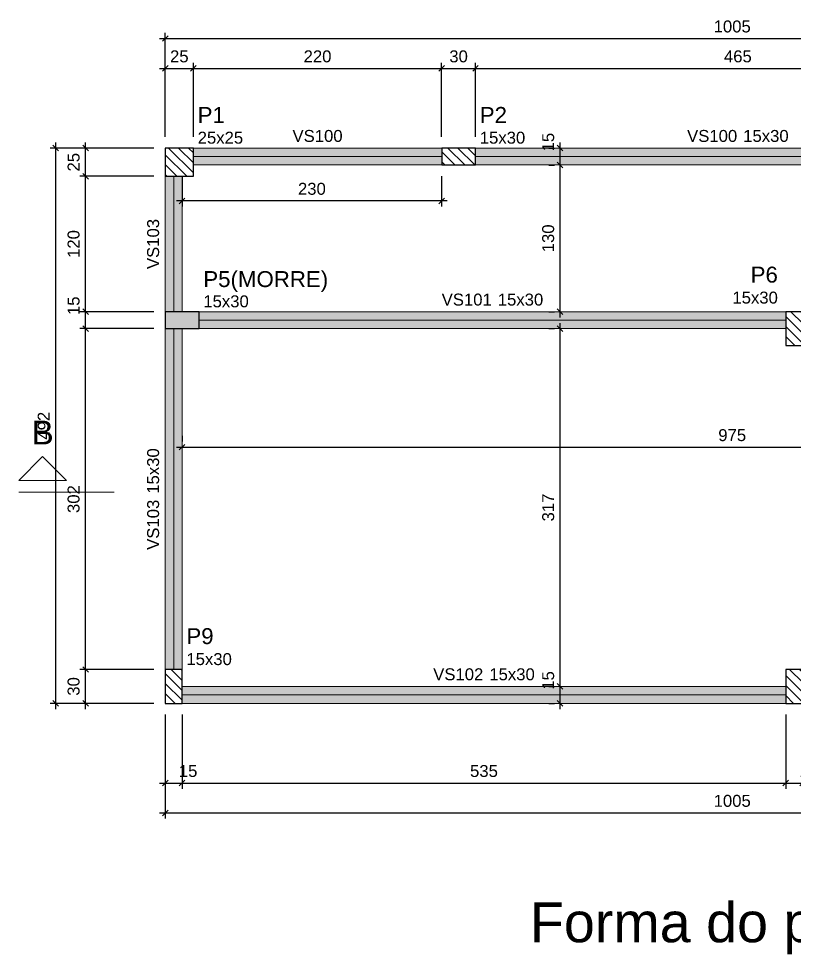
# Model space of a CAD drawing. Header units: inches. Extents: x -52 to 802, y -168 to 85.
# Drawn here: x 20.18 to 33.92, y -27.57 to -10.99 of the extents above; entities that cross this region are included whole.
import ezdxf

# ---------------------------------------------------------------- set-up
doc = ezdxf.new("R2010")
doc.units = ezdxf.units.IN
doc.header["$MEASUREMENT"] = 0
doc.linetypes.add('DOT2', pattern=[3.175, 0, -3.175])
for name, color, linetype, lineweight in [('FO-Cortes', 9, 'Continuous', 5), ('FO-Cotas', 5, 'Continuous', 5), ('FO-Eixos', 5, 'Continuous', 5), ('FO-Hachura pilar que morre', 106, 'Continuous', 5), ('FO-Hachura pilar que passa', 19, 'Continuous', 5), ('FO-Hachura viga', 43, 'Continuous', 5), ('FO-Pilares', 4, 'Continuous', 30), ('FO-Textos das vigas', 7, 'Continuous', 5), ('FO-Textos dos pilares', 7, 'Continuous', 5), ('FO-Títulos', 1, 'Continuous', 20), ('FO-Vigas', 1, 'Continuous', 20)]:
    doc.layers.add(name, color=color, linetype=linetype, lineweight=lineweight)
doc.styles.add('Arial', font='arial.ttf')
doc.styles.get("Standard").update_dxf_attribs({"font": 'arial.ttf'})
doc.dimstyles.new('UM_50.000000', dxfattribs={"dimtxt": 0.18, "dimasz": 0.1, "dimexe": 0.1, "dimexo": 0.2, "dimgap": 0, "dimtad": 1, "dimtih": 1, "dimtoh": 1, "dimdec": 1, "dimlfac": 50, "dimzin": 0, "dimdsep": 46, "dimtxsty": 'Standard', "dimcen": 0.09, "dimdle": 0.1, "dimadec": 1, "dimazin": 2, "dimtfac": 1, "dimtdec": 4, "dimtofl": 0, "dimtmove": 0, "dimatfit": 3, "dimfxl": 1, "dimtolj": 1, "dimarcsym": 0})
pattern_1 = [(135, (22.77241, -23.12064), (-0.0883883, -0.0883883), [])]

# ---------------------------------------------------------------- blocks, each defined once
blk = doc.blocks.new('_Oblique')
at = {"color": 0, "linetype": 'ByBlock', "lineweight": -2}
blk.add_line((-0.5, -0.5), (0.5, 0.5), dxfattribs=at)
blk = doc.blocks.new('*D129')
at = {"layer": 'Defpoints', "color": 0, "transparency": 16777216}
for p in [(23.272, -11.869), (22.772, -13.281), (23.272, -13.281)]:
    blk.add_point(p, dxfattribs=at)
at = {"layer": 'FO-Cotas', "color": 0, "lineweight": -2, "transparency": 16777216}
for p, q in [((22.772, -13.081), (22.772, -11.769)), ((23.272, -13.081), (23.272, -11.769)), ((22.672, -11.869), (23.372, -11.869))]:
    blk.add_line(p, q, dxfattribs=at)
at = {"layer": 'FO-Cotas', "color": 0, "lineweight": -2, "transparency": 16777216, "xscale": 0.1, "yscale": 0.1, "zscale": 0.1, "rotation": 180}
blk.add_blockref('_Oblique', (22.772, -11.869), dxfattribs=at)
at = {"layer": 'FO-Cotas', "color": 0, "lineweight": -2, "transparency": 16777216, "xscale": 0.1, "yscale": 0.1, "zscale": 0.1}
blk.add_blockref('_Oblique', (23.272, -11.869), dxfattribs=at)
at = {"layer": 'FO-Cotas', "transparency": 16777216, "insert": (23.022, -11.657), "char_height": 0.2118, "attachment_point": 5, "rotation": 0.0057, "style": 'Arial'}
blk.add_mtext('\\A1;25', dxfattribs=at)
blk = doc.blocks.new('*D130')
at = {"layer": 'Defpoints', "color": 0, "transparency": 16777216}
for p in [(27.672, -11.869), (23.272, -13.281), (27.672, -13.281)]:
    blk.add_point(p, dxfattribs=at)
at = {"layer": 'FO-Cotas', "color": 0, "lineweight": -2, "transparency": 16777216}
for p, q in [((23.272, -13.081), (23.272, -11.769)), ((27.672, -13.081), (27.672, -11.769)), ((23.172, -11.869), (27.772, -11.869))]:
    blk.add_line(p, q, dxfattribs=at)
at = {"layer": 'FO-Cotas', "color": 0, "lineweight": -2, "transparency": 16777216, "xscale": 0.1, "yscale": 0.1, "zscale": 0.1, "rotation": 180}
blk.add_blockref('_Oblique', (23.272, -11.869), dxfattribs=at)
at = {"layer": 'FO-Cotas', "color": 0, "lineweight": -2, "transparency": 16777216, "xscale": 0.1, "yscale": 0.1, "zscale": 0.1}
blk.add_blockref('_Oblique', (27.672, -11.869), dxfattribs=at)
at = {"layer": 'FO-Cotas', "transparency": 16777216, "insert": (25.472, -11.657), "char_height": 0.2118, "attachment_point": 5, "rotation": 0.0057, "style": 'Arial'}
blk.add_mtext('\\A1;220', dxfattribs=at)
blk = doc.blocks.new('*D131')
at = {"layer": 'Defpoints', "color": 0, "transparency": 16777216}
for p in [(28.272, -11.869), (27.672, -13.281), (28.272, -13.281)]:
    blk.add_point(p, dxfattribs=at)
at = {"layer": 'FO-Cotas', "color": 0, "lineweight": -2, "transparency": 16777216}
for p, q in [((27.672, -13.081), (27.672, -11.769)), ((28.272, -13.081), (28.272, -11.769)), ((27.572, -11.869), (28.372, -11.869))]:
    blk.add_line(p, q, dxfattribs=at)
at = {"layer": 'FO-Cotas', "color": 0, "lineweight": -2, "transparency": 16777216, "xscale": 0.1, "yscale": 0.1, "zscale": 0.1, "rotation": 180}
blk.add_blockref('_Oblique', (27.672, -11.869), dxfattribs=at)
at = {"layer": 'FO-Cotas', "color": 0, "lineweight": -2, "transparency": 16777216, "xscale": 0.1, "yscale": 0.1, "zscale": 0.1}
blk.add_blockref('_Oblique', (28.272, -11.869), dxfattribs=at)
at = {"layer": 'FO-Cotas', "transparency": 16777216, "insert": (27.972, -11.657), "char_height": 0.2118, "attachment_point": 5, "rotation": 0.0057, "style": 'Arial'}
blk.add_mtext('\\A1;30', dxfattribs=at)
blk = doc.blocks.new('*D132')
at = {"layer": 'Defpoints', "color": 0, "transparency": 16777216}
for p in [(37.572, -11.869), (28.272, -13.281), (37.572, -13.281)]:
    blk.add_point(p, dxfattribs=at)
at = {"layer": 'FO-Cotas', "color": 0, "lineweight": -2, "transparency": 16777216}
for p, q in [((28.272, -13.081), (28.272, -11.769)), ((37.572, -13.081), (37.572, -11.769)), ((28.172, -11.869), (37.672, -11.869))]:
    blk.add_line(p, q, dxfattribs=at)
at = {"layer": 'FO-Cotas', "color": 0, "lineweight": -2, "transparency": 16777216, "xscale": 0.1, "yscale": 0.1, "zscale": 0.1, "rotation": 180}
blk.add_blockref('_Oblique', (28.272, -11.869), dxfattribs=at)
at = {"layer": 'FO-Cotas', "color": 0, "lineweight": -2, "transparency": 16777216, "xscale": 0.1, "yscale": 0.1, "zscale": 0.1}
blk.add_blockref('_Oblique', (37.572, -11.869), dxfattribs=at)
at = {"layer": 'FO-Cotas', "transparency": 16777216, "insert": (32.922, -11.657), "char_height": 0.2118, "attachment_point": 5, "rotation": 0.0057, "style": 'Arial'}
blk.add_mtext('\\A1;465', dxfattribs=at)
blk = doc.blocks.new('*D136')
at = {"layer": 'Defpoints', "color": 0, "transparency": 16777216}
for p in [(42.872, -11.339), (22.772, -13.281), (42.872, -13.281)]:
    blk.add_point(p, dxfattribs=at)
at = {"layer": 'FO-Cotas', "color": 0, "lineweight": -2, "transparency": 16777216}
for p, q in [((22.772, -13.081), (22.772, -11.239)), ((42.872, -13.081), (42.872, -11.239)), ((22.672, -11.339), (42.972, -11.339))]:
    blk.add_line(p, q, dxfattribs=at)
at = {"layer": 'FO-Cotas', "color": 0, "lineweight": -2, "transparency": 16777216, "xscale": 0.1, "yscale": 0.1, "zscale": 0.1, "rotation": 180}
blk.add_blockref('_Oblique', (22.772, -11.339), dxfattribs=at)
at = {"layer": 'FO-Cotas', "color": 0, "lineweight": -2, "transparency": 16777216, "xscale": 0.1, "yscale": 0.1, "zscale": 0.1}
blk.add_blockref('_Oblique', (42.872, -11.339), dxfattribs=at)
at = {"layer": 'FO-Cotas', "transparency": 16777216, "insert": (32.822, -11.127), "char_height": 0.2118, "attachment_point": 5, "rotation": 0.0057, "style": 'Arial'}
blk.add_mtext('\\A1;1005', dxfattribs=at)
blk = doc.blocks.new('*D137')
at = {"layer": 'Defpoints', "color": 0, "transparency": 16777216}
for p in [(22.772, -23.121), (23.072, -23.121), (23.072, -24.533)]:
    blk.add_point(p, dxfattribs=at)
at = {"layer": 'FO-Cotas', "color": 0, "lineweight": -2, "transparency": 16777216}
for p, q in [((22.772, -23.321), (22.772, -24.633)), ((23.072, -23.321), (23.072, -24.633)), ((22.672, -24.533), (23.172, -24.533))]:
    blk.add_line(p, q, dxfattribs=at)
at = {"layer": 'FO-Cotas', "color": 0, "lineweight": -2, "transparency": 16777216, "xscale": 0.1, "yscale": 0.1, "zscale": 0.1, "rotation": 180}
blk.add_blockref('_Oblique', (22.772, -24.533), dxfattribs=at)
at = {"layer": 'FO-Cotas', "color": 0, "lineweight": -2, "transparency": 16777216, "xscale": 0.1, "yscale": 0.1, "zscale": 0.1}
blk.add_blockref('_Oblique', (23.072, -24.533), dxfattribs=at)
at = {"layer": 'FO-Cotas', "transparency": 16777216, "insert": (23.178, -24.321), "char_height": 0.2118, "attachment_point": 5, "rotation": 0.0057, "style": 'Arial'}
blk.add_mtext('\\A1;15', dxfattribs=at)
blk = doc.blocks.new('*D138')
at = {"layer": 'Defpoints', "color": 0, "transparency": 16777216}
for p in [(23.072, -23.121), (33.772, -23.121), (33.772, -24.533)]:
    blk.add_point(p, dxfattribs=at)
at = {"layer": 'FO-Cotas', "color": 0, "lineweight": -2, "transparency": 16777216}
for p, q in [((23.072, -23.321), (23.072, -24.633)), ((33.772, -23.321), (33.772, -24.633)), ((22.972, -24.533), (33.872, -24.533))]:
    blk.add_line(p, q, dxfattribs=at)
at = {"layer": 'FO-Cotas', "color": 0, "lineweight": -2, "transparency": 16777216, "xscale": 0.1, "yscale": 0.1, "zscale": 0.1, "rotation": 180}
blk.add_blockref('_Oblique', (23.072, -24.533), dxfattribs=at)
at = {"layer": 'FO-Cotas', "color": 0, "lineweight": -2, "transparency": 16777216, "xscale": 0.1, "yscale": 0.1, "zscale": 0.1}
blk.add_blockref('_Oblique', (33.772, -24.533), dxfattribs=at)
at = {"layer": 'FO-Cotas', "transparency": 16777216, "insert": (28.422, -24.321), "char_height": 0.2118, "attachment_point": 5, "rotation": 0.0057, "style": 'Arial'}
blk.add_mtext('\\A1;535', dxfattribs=at)
blk = doc.blocks.new('*D139')
at = {"layer": 'Defpoints', "color": 0, "transparency": 16777216}
for p in [(33.772, -23.121), (34.072, -23.121), (34.072, -24.533)]:
    blk.add_point(p, dxfattribs=at)
at = {"layer": 'FO-Cotas', "color": 0, "lineweight": -2, "transparency": 16777216}
for p, q in [((33.772, -23.321), (33.772, -24.633)), ((34.072, -23.321), (34.072, -24.633)), ((33.672, -24.533), (34.172, -24.533))]:
    blk.add_line(p, q, dxfattribs=at)
at = {"layer": 'FO-Cotas', "color": 0, "lineweight": -2, "transparency": 16777216, "xscale": 0.1, "yscale": 0.1, "zscale": 0.1, "rotation": 180}
blk.add_blockref('_Oblique', (33.772, -24.533), dxfattribs=at)
at = {"layer": 'FO-Cotas', "color": 0, "lineweight": -2, "transparency": 16777216, "xscale": 0.1, "yscale": 0.1, "zscale": 0.1}
blk.add_blockref('_Oblique', (34.072, -24.533), dxfattribs=at)
at = {"layer": 'FO-Cotas', "transparency": 16777216, "insert": (34.178, -24.321), "char_height": 0.2118, "attachment_point": 5, "rotation": 0.0057, "style": 'Arial'}
blk.add_mtext('\\A1;15', dxfattribs=at)
blk = doc.blocks.new('*D144')
at = {"layer": 'Defpoints', "color": 0, "transparency": 16777216}
for p in [(22.772, -23.121), (42.872, -23.121), (42.872, -25.062)]:
    blk.add_point(p, dxfattribs=at)
at = {"layer": 'FO-Cotas', "color": 0, "lineweight": -2, "transparency": 16777216}
for p, q in [((22.772, -23.321), (22.772, -25.162)), ((42.872, -23.321), (42.872, -25.162)), ((22.672, -25.062), (42.972, -25.062))]:
    blk.add_line(p, q, dxfattribs=at)
at = {"layer": 'FO-Cotas', "color": 0, "lineweight": -2, "transparency": 16777216, "xscale": 0.1, "yscale": 0.1, "zscale": 0.1, "rotation": 180}
blk.add_blockref('_Oblique', (22.772, -25.062), dxfattribs=at)
at = {"layer": 'FO-Cotas', "color": 0, "lineweight": -2, "transparency": 16777216, "xscale": 0.1, "yscale": 0.1, "zscale": 0.1}
blk.add_blockref('_Oblique', (42.872, -25.062), dxfattribs=at)
at = {"layer": 'FO-Cotas', "transparency": 16777216, "insert": (32.822, -24.85), "char_height": 0.2118, "attachment_point": 5, "rotation": 0.0057, "style": 'Arial'}
blk.add_mtext('\\A1;1005', dxfattribs=at)
blk = doc.blocks.new('*D145')
at = {"layer": 'Defpoints', "color": 0, "transparency": 16777216}
for p in [(21.36, -22.521), (22.772, -22.521), (22.772, -23.121)]:
    blk.add_point(p, dxfattribs=at)
at = {"layer": 'FO-Cotas', "color": 0, "lineweight": -2, "transparency": 16777216}
for p, q in [((22.572, -22.521), (21.26, -22.521)), ((21.36, -23.221), (21.36, -22.421)), ((22.572, -23.121), (21.26, -23.121))]:
    blk.add_line(p, q, dxfattribs=at)
at = {"layer": 'FO-Cotas', "color": 0, "lineweight": -2, "transparency": 16777216, "xscale": 0.1, "yscale": 0.1, "zscale": 0.1}
for p, rotation in [((21.36, -22.521), 90), ((21.36, -23.121), 270)]:
    blk.add_blockref('_Oblique', p, dxfattribs=dict(at, rotation=rotation))
at = {"layer": 'FO-Cotas', "transparency": 16777216, "insert": (21.149, -22.821), "char_height": 0.2118, "attachment_point": 5, "rotation": 90, "style": 'Arial'}
blk.add_mtext('\\A1;30', dxfattribs=at)
blk = doc.blocks.new('*D146')
at = {"layer": 'Defpoints', "color": 0, "transparency": 16777216}
for p in [(21.36, -16.481), (22.772, -16.481), (22.772, -22.521)]:
    blk.add_point(p, dxfattribs=at)
at = {"layer": 'FO-Cotas', "color": 0, "lineweight": -2, "transparency": 16777216}
for p, q in [((21.36, -22.621), (21.36, -16.381)), ((22.572, -16.481), (21.26, -16.481)), ((22.572, -22.521), (21.26, -22.521))]:
    blk.add_line(p, q, dxfattribs=at)
at = {"layer": 'FO-Cotas', "color": 0, "lineweight": -2, "transparency": 16777216, "xscale": 0.1, "yscale": 0.1, "zscale": 0.1}
for p, rotation in [((21.36, -16.481), 90), ((21.36, -22.521), 270)]:
    blk.add_blockref('_Oblique', p, dxfattribs=dict(at, rotation=rotation))
at = {"layer": 'FO-Cotas', "transparency": 16777216, "insert": (21.149, -19.501), "char_height": 0.2118, "attachment_point": 5, "rotation": 90, "style": 'Arial'}
blk.add_mtext('\\A1;302', dxfattribs=at)
blk = doc.blocks.new('*D147')
at = {"layer": 'Defpoints', "color": 0, "transparency": 16777216}
for p in [(21.36, -16.181), (22.772, -16.181), (22.772, -16.481)]:
    blk.add_point(p, dxfattribs=at)
at = {"layer": 'FO-Cotas', "color": 0, "lineweight": -2, "transparency": 16777216}
for p, q in [((21.36, -16.581), (21.36, -16.081)), ((22.572, -16.181), (21.26, -16.181)), ((22.572, -16.481), (21.26, -16.481))]:
    blk.add_line(p, q, dxfattribs=at)
at = {"layer": 'FO-Cotas', "color": 0, "lineweight": -2, "transparency": 16777216, "xscale": 0.1, "yscale": 0.1, "zscale": 0.1}
for p, rotation in [((21.36, -16.181), 90), ((21.36, -16.481), 270)]:
    blk.add_blockref('_Oblique', p, dxfattribs=dict(at, rotation=rotation))
at = {"layer": 'FO-Cotas', "transparency": 16777216, "insert": (21.149, -16.075), "char_height": 0.2118, "attachment_point": 5, "rotation": 90, "style": 'Arial'}
blk.add_mtext('\\A1;15', dxfattribs=at)
blk = doc.blocks.new('*D148')
at = {"layer": 'Defpoints', "color": 0, "transparency": 16777216}
for p in [(21.36, -13.781), (22.772, -13.781), (22.772, -16.181)]:
    blk.add_point(p, dxfattribs=at)
at = {"layer": 'FO-Cotas', "color": 0, "lineweight": -2, "transparency": 16777216}
for p, q in [((21.36, -16.281), (21.36, -13.681)), ((22.572, -13.781), (21.26, -13.781)), ((22.572, -16.181), (21.26, -16.181))]:
    blk.add_line(p, q, dxfattribs=at)
at = {"layer": 'FO-Cotas', "color": 0, "lineweight": -2, "transparency": 16777216, "xscale": 0.1, "yscale": 0.1, "zscale": 0.1}
for p, rotation in [((21.36, -13.781), 90), ((21.36, -16.181), 270)]:
    blk.add_blockref('_Oblique', p, dxfattribs=dict(at, rotation=rotation))
at = {"layer": 'FO-Cotas', "transparency": 16777216, "insert": (21.149, -14.981), "char_height": 0.2118, "attachment_point": 5, "rotation": 90, "style": 'Arial'}
blk.add_mtext('\\A1;120', dxfattribs=at)
blk = doc.blocks.new('*D149')
at = {"layer": 'Defpoints', "color": 0, "transparency": 16777216}
for p in [(21.36, -13.281), (22.772, -13.281), (22.772, -13.781)]:
    blk.add_point(p, dxfattribs=at)
at = {"layer": 'FO-Cotas', "color": 0, "lineweight": -2, "transparency": 16777216}
for p, q in [((21.36, -13.881), (21.36, -13.181)), ((22.572, -13.281), (21.26, -13.281)), ((22.572, -13.781), (21.26, -13.781))]:
    blk.add_line(p, q, dxfattribs=at)
at = {"layer": 'FO-Cotas', "color": 0, "lineweight": -2, "transparency": 16777216, "xscale": 0.1, "yscale": 0.1, "zscale": 0.1}
for p, rotation in [((21.36, -13.281), 90), ((21.36, -13.781), 270)]:
    blk.add_blockref('_Oblique', p, dxfattribs=dict(at, rotation=rotation))
at = {"layer": 'FO-Cotas', "transparency": 16777216, "insert": (21.149, -13.531), "char_height": 0.2118, "attachment_point": 5, "rotation": 90, "style": 'Arial'}
blk.add_mtext('\\A1;25', dxfattribs=at)
blk = doc.blocks.new('*D150')
at = {"layer": 'Defpoints', "color": 0, "transparency": 16777216}
for p in [(20.831, -13.281), (22.772, -13.281), (22.772, -23.121)]:
    blk.add_point(p, dxfattribs=at)
at = {"layer": 'FO-Cotas', "color": 0, "lineweight": -2, "transparency": 16777216}
for p, q in [((20.831, -23.221), (20.831, -13.181)), ((22.572, -13.281), (20.731, -13.281)), ((22.572, -23.121), (20.731, -23.121))]:
    blk.add_line(p, q, dxfattribs=at)
at = {"layer": 'FO-Cotas', "color": 0, "lineweight": -2, "transparency": 16777216, "xscale": 0.1, "yscale": 0.1, "zscale": 0.1}
for p, rotation in [((20.831, -13.281), 90), ((20.831, -23.121), 270)]:
    blk.add_blockref('_Oblique', p, dxfattribs=dict(at, rotation=rotation))
at = {"layer": 'FO-Cotas', "transparency": 16777216, "insert": (20.619, -18.201), "char_height": 0.2118, "attachment_point": 5, "rotation": 90, "style": 'Arial'}
blk.add_mtext('\\A1;492', dxfattribs=at)
blk = doc.blocks.new('*D157')
at = {"layer": 'Defpoints', "color": 0, "transparency": 16777216}
for p in [(23.072, -18.581), (42.572, -18.581), (42.572, -18.581)]:
    blk.add_point(p, dxfattribs=at)
at = {"layer": 'FO-Cotas', "color": 0, "lineweight": -2, "transparency": 16777216}
for p, q in [((23.072, -18.381), (23.072, -18.481)), ((42.572, -18.381), (42.572, -18.481)), ((22.972, -18.581), (42.672, -18.581))]:
    blk.add_line(p, q, dxfattribs=at)
at = {"layer": 'FO-Cotas', "color": 0, "lineweight": -2, "transparency": 16777216, "xscale": 0.1, "yscale": 0.1, "zscale": 0.1, "rotation": 180}
blk.add_blockref('_Oblique', (23.072, -18.581), dxfattribs=at)
at = {"layer": 'FO-Cotas', "color": 0, "lineweight": -2, "transparency": 16777216, "xscale": 0.1, "yscale": 0.1, "zscale": 0.1}
blk.add_blockref('_Oblique', (42.572, -18.581), dxfattribs=at)
at = {"layer": 'FO-Cotas', "transparency": 16777216, "insert": (32.822, -18.369), "char_height": 0.2118, "attachment_point": 5, "rotation": 0.0057, "style": 'Arial'}
blk.add_mtext('\\A1;975', dxfattribs=at)
blk = doc.blocks.new('*D158')
at = {"layer": 'Defpoints', "color": 0, "transparency": 16777216}
for p in [(29.772, -22.821), (29.772, -22.821), (29.772, -23.121)]:
    blk.add_point(p, dxfattribs=at)
at = {"layer": 'FO-Cotas', "color": 0, "lineweight": -2, "transparency": 16777216}
for p, q in [((29.572, -22.821), (29.672, -22.821)), ((29.772, -23.221), (29.772, -22.721)), ((29.572, -23.121), (29.672, -23.121))]:
    blk.add_line(p, q, dxfattribs=at)
at = {"layer": 'FO-Cotas', "color": 0, "lineweight": -2, "transparency": 16777216, "xscale": 0.1, "yscale": 0.1, "zscale": 0.1}
for p, rotation in [((29.772, -22.821), 90), ((29.772, -23.121), 270)]:
    blk.add_blockref('_Oblique', p, dxfattribs=dict(at, rotation=rotation))
at = {"layer": 'FO-Cotas', "transparency": 16777216, "insert": (29.561, -22.715), "char_height": 0.2118, "attachment_point": 5, "rotation": 90, "style": 'Arial'}
blk.add_mtext('\\A1;15', dxfattribs=at)
blk = doc.blocks.new('*D159')
at = {"layer": 'Defpoints', "color": 0, "transparency": 16777216}
for p in [(29.772, -16.481), (29.772, -16.481), (29.772, -22.821)]:
    blk.add_point(p, dxfattribs=at)
at = {"layer": 'FO-Cotas', "color": 0, "lineweight": -2, "transparency": 16777216}
for p, q in [((29.772, -22.921), (29.772, -16.381)), ((29.572, -16.481), (29.672, -16.481)), ((29.572, -22.821), (29.672, -22.821))]:
    blk.add_line(p, q, dxfattribs=at)
at = {"layer": 'FO-Cotas', "color": 0, "lineweight": -2, "transparency": 16777216, "xscale": 0.1, "yscale": 0.1, "zscale": 0.1}
for p, rotation in [((29.772, -16.481), 90), ((29.772, -22.821), 270)]:
    blk.add_blockref('_Oblique', p, dxfattribs=dict(at, rotation=rotation))
at = {"layer": 'FO-Cotas', "transparency": 16777216, "insert": (29.561, -19.651), "char_height": 0.2118, "attachment_point": 5, "rotation": 90, "style": 'Arial'}
blk.add_mtext('\\A1;317', dxfattribs=at)
blk = doc.blocks.new('*D160')
at = {"layer": 'Defpoints', "color": 0, "transparency": 16777216}
for p in [(29.772, -13.581), (29.772, -13.581), (29.772, -16.181)]:
    blk.add_point(p, dxfattribs=at)
at = {"layer": 'FO-Cotas', "color": 0, "lineweight": -2, "transparency": 16777216}
for p, q in [((29.572, -13.581), (29.672, -13.581)), ((29.772, -16.281), (29.772, -13.481)), ((29.572, -16.181), (29.672, -16.181))]:
    blk.add_line(p, q, dxfattribs=at)
at = {"layer": 'FO-Cotas', "color": 0, "lineweight": -2, "transparency": 16777216, "xscale": 0.1, "yscale": 0.1, "zscale": 0.1}
for p, rotation in [((29.772, -13.581), 90), ((29.772, -16.181), 270)]:
    blk.add_blockref('_Oblique', p, dxfattribs=dict(at, rotation=rotation))
at = {"layer": 'FO-Cotas', "transparency": 16777216, "insert": (29.561, -14.881), "char_height": 0.2118, "attachment_point": 5, "rotation": 90, "style": 'Arial'}
blk.add_mtext('\\A1;130', dxfattribs=at)
blk = doc.blocks.new('*D161')
at = {"layer": 'Defpoints', "color": 0, "transparency": 16777216}
for p in [(29.772, -13.281), (29.772, -13.281), (29.772, -13.581)]:
    blk.add_point(p, dxfattribs=at)
at = {"layer": 'FO-Cotas', "color": 0, "lineweight": -2, "transparency": 16777216}
for p, q in [((29.772, -13.681), (29.772, -13.181)), ((29.572, -13.281), (29.672, -13.281)), ((29.572, -13.581), (29.672, -13.581))]:
    blk.add_line(p, q, dxfattribs=at)
at = {"layer": 'FO-Cotas', "color": 0, "lineweight": -2, "transparency": 16777216, "xscale": 0.1, "yscale": 0.1, "zscale": 0.1}
for p, rotation in [((29.772, -13.281), 90), ((29.772, -13.581), 270)]:
    blk.add_blockref('_Oblique', p, dxfattribs=dict(at, rotation=rotation))
at = {"layer": 'FO-Cotas', "transparency": 16777216, "insert": (29.561, -13.175), "char_height": 0.2118, "attachment_point": 5, "rotation": 90, "style": 'Arial'}
blk.add_mtext('\\A1;15', dxfattribs=at)
blk = doc.blocks.new('*D162')
at = {"layer": 'Defpoints', "color": 0, "transparency": 16777216}
for p in [(23.072, -13.581), (27.672, -13.581), (23.072, -14.216)]:
    blk.add_point(p, dxfattribs=at)
at = {"layer": 'FO-Cotas', "color": 0, "lineweight": -2, "transparency": 16777216}
for p, q in [((23.072, -13.781), (23.072, -14.316)), ((27.672, -13.781), (27.672, -14.316)), ((27.772, -14.216), (22.972, -14.216))]:
    blk.add_line(p, q, dxfattribs=at)
at = {"layer": 'FO-Cotas', "color": 0, "lineweight": -2, "transparency": 16777216, "xscale": 0.1, "yscale": 0.1, "zscale": 0.1, "rotation": 180}
blk.add_blockref('_Oblique', (23.072, -14.216), dxfattribs=at)
at = {"layer": 'FO-Cotas', "color": 0, "lineweight": -2, "transparency": 16777216, "xscale": 0.1, "yscale": 0.1, "zscale": 0.1}
blk.add_blockref('_Oblique', (27.672, -14.216), dxfattribs=at)
at = {"layer": 'FO-Cotas', "transparency": 16777216, "insert": (25.372, -14.004), "char_height": 0.2118, "attachment_point": 5, "rotation": 0.0057, "style": 'Arial'}
blk.add_mtext('\\A1;230', dxfattribs=at)

msp = doc.modelspace()

# ---------------------------------------------------------------- hatches: boundary and pattern name
at = {"layer": 'FO-Hachura pilar que morre', "linetype": 'Continuous'}
msp.add_hatch(color=256, dxfattribs=at).paths.add_polyline_path([(22.7724, -16.1806), (22.7724, -16.3306), (22.7724, -16.4806), (23.0724, -16.4806), (23.3724, -16.4806), (23.3724, -16.3306), (23.3724, -16.1806), (23.0724, -16.1806)])
at = {"layer": 'FO-Hachura pilar que passa', "linetype": 'Continuous'}
h = msp.add_hatch(dxfattribs=at)
h.set_pattern_fill('ANSI31', color=256, angle=90, style=0)
h.set_pattern_definition(pattern_1)
h.paths.add_polyline_path([(22.7724, -13.7806), (23.0224, -13.7806), (23.2724, -13.7806), (23.2724, -13.5306), (23.2724, -13.2806), (23.0224, -13.2806), (22.7724, -13.2806), (22.7724, -13.5306)])
h = msp.add_hatch(dxfattribs=at)
h.set_pattern_fill('ANSI31', color=256, angle=90, style=0)
h.set_pattern_definition(pattern_1)
h.paths.add_polyline_path([(27.6724, -13.2806), (27.6724, -13.4306), (27.6724, -13.5806), (27.9724, -13.5806), (28.2724, -13.5806), (28.2724, -13.4306), (28.2724, -13.2806), (27.9724, -13.2806)])
h = msp.add_hatch(dxfattribs=at)
h.set_pattern_fill('ANSI31', color=256, angle=90, style=0)
h.set_pattern_definition(pattern_1)
h.paths.add_polyline_path([(34.0724, -16.1806), (33.9224, -16.1806), (33.7724, -16.1806), (33.7724, -16.4806), (33.7724, -16.7806), (33.9224, -16.7806), (34.0724, -16.7806), (34.0724, -16.4806)])
h = msp.add_hatch(dxfattribs=at)
h.set_pattern_fill('ANSI31', color=256, angle=90, style=0)
h.set_pattern_definition(pattern_1)
h.paths.add_polyline_path([(23.0724, -22.5206), (22.9224, -22.5206), (22.7724, -22.5206), (22.7724, -22.8206), (22.7724, -23.1206), (22.9224, -23.1206), (23.0724, -23.1206), (23.0724, -22.8206)])
h = msp.add_hatch(dxfattribs=at)
h.set_pattern_fill('ANSI31', color=256, angle=90, style=0)
h.set_pattern_definition(pattern_1)
h.paths.add_polyline_path([(33.7724, -23.1206), (33.9224, -23.1206), (34.0724, -23.1206), (34.0724, -22.8206), (34.0724, -22.5206), (33.9224, -22.5206), (33.7724, -22.5206), (33.7724, -22.8206)])
at = {"layer": 'FO-Hachura viga', "linetype": 'Continuous'}
for points in [[(27.6724, -13.2806), (27.6724, -13.2806), (23.2724, -13.2806), (23.2724, -13.5806), (27.6724, -13.5806), (27.6724, -13.2806)], [(37.5724, -13.2806), (37.5724, -13.2806), (28.2724, -13.2806), (28.2724, -13.5806), (37.5724, -13.5806), (37.5724, -13.2806)], [(23.0724, -13.7806), (23.0724, -13.7806), (22.7724, -13.7806), (22.7724, -16.1806), (23.0724, -16.1806), (23.0724, -13.7806)], [(33.7724, -16.1806), (33.7724, -16.1806), (23.3724, -16.1806), (23.3724, -16.4806), (33.7724, -16.4806), (33.7724, -16.1806)], [(23.0724, -16.4806), (23.0724, -16.4806), (22.7724, -16.4806), (22.7724, -22.5206), (23.0724, -22.5206), (23.0724, -16.4806)], [(33.7724, -22.8206), (33.7724, -22.8206), (23.0724, -22.8206), (23.0724, -23.1206), (33.7724, -23.1206), (33.7724, -22.8206)]]:
    msp.add_hatch(color=256, dxfattribs=at).paths.add_polyline_path(points)

# ---------------------------------------------------------------- linework, layer by layer
at = {"layer": 'FO-Cortes'}
msp.add_line((20.1755, -19.3806), (21.8699, -19.3806), dxfattribs=at)
at = {"layer": 'FO-Cortes', "linetype": 'Continuous'}
msp.add_lwpolyline([(20.1755, -19.1688), (21.0227, -19.1688), (20.5991, -18.7452), (20.1755, -19.1688)], close=True, dxfattribs=at)
at = {"layer": 'FO-Eixos'}
for p, q in [((23.2724, -13.4306), (27.6724, -13.4306)), ((28.2724, -13.4306), (37.5724, -13.4306)), ((22.9224, -16.1806), (22.9224, -13.7806)), ((23.3724, -16.3306), (33.7724, -16.3306)), ((22.9224, -22.5206), (22.9224, -16.4806)), ((23.0724, -22.9706), (33.7724, -22.9706))]:
    msp.add_line(p, q, dxfattribs=at)
at = {"layer": 'FO-Pilares'}
for points in [[(22.7724, -13.7806), (23.0224, -13.7806), (23.2724, -13.7806), (23.2724, -13.5306), (23.2724, -13.2806), (23.0224, -13.2806), (22.7724, -13.2806), (22.7724, -13.5306), (22.7724, -13.7806)], [(27.6724, -13.2806), (27.6724, -13.4306), (27.6724, -13.5806), (27.9724, -13.5806), (28.2724, -13.5806), (28.2724, -13.4306), (28.2724, -13.2806), (27.9724, -13.2806), (27.6724, -13.2806)], [(22.7724, -16.1806), (22.7724, -16.3306), (22.7724, -16.4806), (23.0724, -16.4806), (23.3724, -16.4806), (23.3724, -16.3306), (23.3724, -16.1806), (23.0724, -16.1806), (22.7724, -16.1806)], [(34.0724, -16.1806), (33.9224, -16.1806), (33.7724, -16.1806), (33.7724, -16.4806), (33.7724, -16.7806), (33.9224, -16.7806), (34.0724, -16.7806), (34.0724, -16.4806), (34.0724, -16.1806)], [(23.0724, -22.5206), (22.9224, -22.5206), (22.7724, -22.5206), (22.7724, -22.8206), (22.7724, -23.1206), (22.9224, -23.1206), (23.0724, -23.1206), (23.0724, -22.8206), (23.0724, -22.5206)], [(33.7724, -23.1206), (33.9224, -23.1206), (34.0724, -23.1206), (34.0724, -22.8206), (34.0724, -22.5206), (33.9224, -22.5206), (33.7724, -22.5206), (33.7724, -22.8206), (33.7724, -23.1206)]]:
    msp.add_lwpolyline(points, close=True, dxfattribs=at)
at = {"layer": 'FO-Vigas'}
for p, q in [((23.2724, -13.2806), (27.6724, -13.2806)), ((28.2724, -13.2806), (37.5724, -13.2806)), ((23.2724, -13.5806), (27.6724, -13.5806)), ((28.2724, -13.5806), (37.5724, -13.5806)), ((22.7724, -16.1806), (22.7724, -13.7806)), ((23.0724, -16.1806), (23.0724, -13.7806)), ((23.3724, -16.1806), (33.7724, -16.1806)), ((22.7724, -22.5206), (22.7724, -16.4806)), ((23.0724, -22.5206), (23.0724, -16.4806)), ((23.3724, -16.4806), (33.7724, -16.4806)), ((23.0724, -22.8206), (33.7724, -22.8206)), ((23.0724, -23.1206), (33.7724, -23.1206))]:
    msp.add_line(p, q, dxfattribs=at)

# ---------------------------------------------------------------- texts
at = {"layer": 'FO-Cortes', "linetype": 'DOT2', "ltscale": 0.05, "insert": (20.5991, -18.5334), "char_height": 0.4236, "width": 0.793288, "attachment_point": 8, "line_spacing_factor": 0.798, "style": 'Arial'}
msp.add_mtext('B', dxfattribs=at)
at = {"layer": 'FO-Textos das vigas', "char_height": 0.2118, "line_spacing_factor": 0.798, "style": 'Arial'}
for s, insert, width, attachment_point in [('VS100', (25.4724, -13.1747), 1.79269, 8), ('VS100', (32.9107, -13.1747), 1.79269, 9), ('15x30', (33.0166, -13.1747), 1.620988, 7), ('VS101', (28.5607, -16.0747), 1.79269, 9), ('15x30', (28.6666, -16.0747), 1.620988, 7), ('VS102', (28.4107, -22.7147), 1.79269, 9), ('15x30', (28.5166, -22.7147), 1.620988, 7)]:
    msp.add_mtext(s, dxfattribs=dict(at, insert=insert, width=width, attachment_point=attachment_point))
at = {"layer": 'FO-Textos das vigas', "char_height": 0.2118, "rotation": 90, "line_spacing_factor": 0.798, "style": 'Arial'}
for s, insert, width, attachment_point in [('VS103', (22.6665, -14.9806), 1.79269, 8), ('15x30', (22.6665, -19.4065), 1.620988, 7), ('VS103', (22.6665, -19.5124), 1.79269, 9)]:
    msp.add_mtext(s, dxfattribs=dict(at, insert=insert, width=width, attachment_point=attachment_point))
at = {"layer": 'FO-Textos dos pilares', "line_spacing_factor": 0.798, "style": 'Arial'}
for s, insert, char_height, width, attachment_point in [('P1', (23.3474, -12.835), 0.2824, 0.97144, 7), ('P2', (28.3474, -12.835), 0.2824, 0.97144, 7), ('25x25', (23.3474, -13.2056), 0.2118, 1.620988, 7), ('15x30', (28.3474, -13.2056), 0.2118, 1.620988, 7), ('P6', (33.6312, -15.6688), 0.2824, 0.97144, 9), ('P5(MORRE)', (23.4474, -15.8286), 0.2824, 4.981051, 7), ('15x30', (23.4474, -16.1056), 0.2118, 1.620988, 7), ('15x30', (33.6312, -16.0394), 0.2118, 1.620988, 9), ('P9', (23.1474, -22.075), 0.2824, 0.97144, 7), ('15x30', (23.1474, -22.4456), 0.2118, 1.620988, 7)]:
    msp.add_mtext(s, dxfattribs=dict(at, insert=insert, char_height=char_height, width=width, attachment_point=attachment_point))
at = {"layer": 'FO-Títulos', "insert": (45.8724, -27.5676), "char_height": 0.706, "width": 33.426025, "attachment_point": 9, "line_spacing_factor": 0.798, "style": 'Arial'}
msp.add_mtext('Forma do pavimento +305 (Nível 305)', dxfattribs=at)

# ---------------------------------------------------------------- dimensions: what is measured, and where the dimension line sits
at = {"layer": 'FO-Cotas'}
for base, p1, p2, picture, middle in [((42.8724, -11.3391), (22.7724, -13.2806), (42.8724, -13.2806), '*D136', (32.8224, -11.1273)), ((23.2724, -11.8686), (22.7724, -13.2806), (23.2724, -13.2806), '*D129', (23.0224, -11.6568)), ((27.6724, -11.8686), (23.2724, -13.2806), (27.6724, -13.2806), '*D130', (25.4724, -11.6568)), ((28.2724, -11.8686), (27.6724, -13.2806), (28.2724, -13.2806), '*D131', (27.9724, -11.6568)), ((37.5724, -11.8686), (28.2724, -13.2806), (37.5724, -13.2806), '*D132', (32.9224, -11.6568)), ((23.0724, -14.216), (27.6724, -13.5806), (23.0724, -13.5806), '*D162', (25.3724, -14.0042)), ((42.5724, -18.5806), (23.0724, -18.5806), (42.5724, -18.5806), '*D157', (32.8224, -18.3688)), ((23.0724, -24.5326), (22.7724, -23.1206), (23.0724, -23.1206), '*D137', (23.1783, -24.3208)), ((42.8724, -25.0621), (22.7724, -23.1206), (42.8724, -23.1206), '*D144', (32.8224, -24.8503)), ((33.7724, -24.5326), (23.0724, -23.1206), (33.7724, -23.1206), '*D138', (28.4224, -24.3208)), ((34.0724, -24.5326), (33.7724, -23.1206), (34.0724, -23.1206), '*D139', (34.1783, -24.3208))]:
    dim = msp.add_linear_dim(base=base, p1=p1, p2=p2, dimstyle='UM_50.000000', override={"dimtxt": 0.2118, "dimasz": 0.1, "dimexe": 0.1, "dimexo": 0.2, "dimtad": 1, "dimtih": 0, "dimtoh": 0, "dimdec": 1, "dimlfac": 50, "dimzin": 8, "dimtxsty": 'Arial', "dimblk": 'Oblique', "dimblk1": 'Oblique', "dimblk2": 'Oblique', "dimsah": 1, "dimdle": 0.1, "dimse1": 0, "dimse2": 0, "dimclrt": 256, "dimadec": 1, "dimazin": 3, "dimtmove": 2, "dimldrblk": 'Oblique'}, dxfattribs=at)
    dim.commit()
    dim.dimension.update_dxf_attribs({"geometry": picture, "text_midpoint": middle, "dimtype": 160, "text_rotation": 0.00573})
for base, p1, p2, picture, middle in [((29.7724, -13.2806), (29.7724, -13.5806), (29.7724, -13.2806), '*D161', (29.5606, -13.1747)), ((20.8309, -13.2806), (22.7724, -23.1206), (22.7724, -13.2806), '*D150', (20.6191, -18.2006)), ((21.3604, -13.2806), (22.7724, -13.7806), (22.7724, -13.2806), '*D149', (21.1486, -13.5306)), ((29.7724, -13.5806), (29.7724, -16.1806), (29.7724, -13.5806), '*D160', (29.5606, -14.8806)), ((21.3604, -13.7806), (22.7724, -16.1806), (22.7724, -13.7806), '*D148', (21.1486, -14.9806)), ((21.3604, -16.1806), (22.7724, -16.4806), (22.7724, -16.1806), '*D147', (21.1486, -16.0747)), ((21.3604, -16.4806), (22.7724, -22.5206), (22.7724, -16.4806), '*D146', (21.1486, -19.5006)), ((29.7724, -16.4806), (29.7724, -22.8206), (29.7724, -16.4806), '*D159', (29.5606, -19.6506)), ((21.3604, -22.5206), (22.7724, -23.1206), (22.7724, -22.5206), '*D145', (21.1486, -22.8206)), ((29.7724, -22.8206), (29.7724, -23.1206), (29.7724, -22.8206), '*D158', (29.5606, -22.7147))]:
    dim = msp.add_linear_dim(base=base, p1=p1, p2=p2, angle=90, dimstyle='UM_50.000000', override={"dimtxt": 0.2118, "dimasz": 0.1, "dimexe": 0.1, "dimexo": 0.2, "dimtad": 1, "dimtih": 0, "dimtoh": 0, "dimdec": 1, "dimlfac": 50, "dimzin": 8, "dimtxsty": 'Arial', "dimblk": 'Oblique', "dimblk1": 'Oblique', "dimblk2": 'Oblique', "dimsah": 1, "dimdle": 0.1, "dimse1": 0, "dimse2": 0, "dimclrt": 256, "dimadec": 1, "dimazin": 3, "dimtmove": 2, "dimldrblk": 'Oblique'}, dxfattribs=at)
    dim.commit()
    dim.dimension.update_dxf_attribs({"geometry": picture, "text_midpoint": middle, "dimtype": 160, "text_rotation": 90})

doc.saveas('drawing.dxf')
